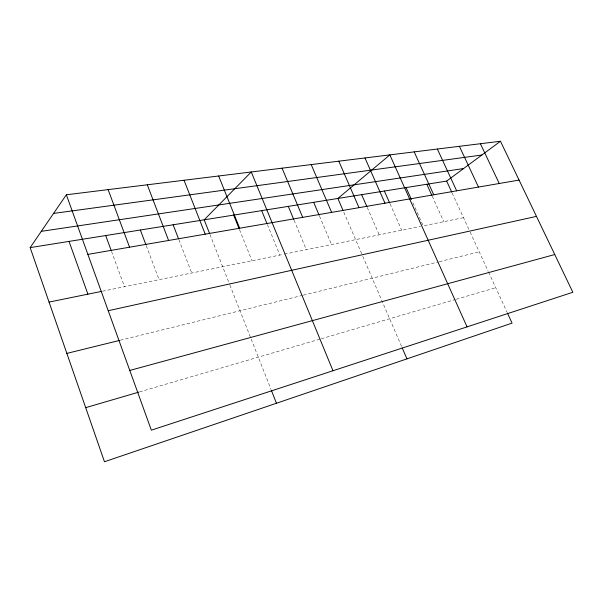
<?xml version="1.0" encoding="UTF-8"?>
<svg xmlns="http://www.w3.org/2000/svg" width="603" height="603" viewBox="0 0 603 603"><rect width="100%" height="100%" fill="white"/><g stroke="black" fill="none" stroke-linecap="round" stroke-linejoin="round"><path stroke-width="0.45" stroke-dasharray="3.02 2.26" d="M139.527 391.912L320.314 339.022M321.218 338.758L455.348 299.518M456.23 299.261L495.749 287.699M120.268 340.243L302.382 295.402M303.286 295.176L438.456 261.898M439.346 261.679L479.242 251.85M102.54 291.189L283.516 254.33M284.428 254.142L420.57 226.419M463.496 217.675L423.253 225.869L412.166 201.191M452.137 192.998L469.767 231.288M470.159 232.14L488.211 271.335M488.588 272.149L506.987 312.105M432.208 196.171L443.823 221.685M390.028 203.829L401.741 230.248M367.265 207.485L379.219 234.838M343.785 212.196L362.426 255.499M362.787 256.335L401.869 347.109M319.515 216.115L331.567 244.547M294.076 220.238L306.354 249.68M267.37 224.58L279.86 255.077M239.542 229.751L252.001 260.752M210.002 234.582L229.57 284.239M229.916 285.113L271.049 389.515M178.88 239.693L191.731 273.023M146.258 245.7L159.064 279.679M111.54 251.428L124.504 286.719"/><path stroke-width="0.9" d="M507.379 312.957L512.06 323.118L104.462 461.747L30.15 247.614L66.353 194.769L500.46 141.253L572.85 292.267L151.345 430.158L66.353 194.769M30.15 247.614L446.65 181.088L500.46 141.253M85.694 407.666L138.637 392.176M129.788 370.446L554.76 254.534M66.858 353.396L119.356 340.469M108.216 310.711L536.482 216.394M49.054 302.08L101.628 291.377M87.88 254.383L519.07 180.078M41.29 231.348L463.594 168.546M53.577 213.424L481.872 155.016M480.403 143.725L499.246 183.493M459.396 146.318L478.473 187.073M437.348 149.039L456.659 190.834M446.65 181.088L451.745 192.153M414.193 151.888L433.738 194.784M426.796 184.262L431.823 195.319M406.053 187.578L411.404 199.487M467.054 326.879L389.847 154.888L337.876 198.462L343.047 210.477M384.36 191.038L389.651 202.97M364.981 157.956L384.978 203.188M361.657 194.663L366.888 206.633M338.803 161.182L359.011 207.658M402.231 347.946L406.935 358.875M311.201 164.589L331.627 212.377M313.673 202.329L319.153 215.256M282.068 168.177L302.698 217.366M288.302 206.384L293.714 219.371M332.969 370.739L251.263 171.976L204.183 219.816L209.663 233.715M261.657 210.635L267.016 223.705M218.648 175.993L239.655 228.228M233.655 215.113L239.195 228.891M271.388 390.375L276.46 403.249M184.043 180.259L205.216 234.16M173.129 224.776L178.541 238.811M147.275 184.797L168.591 240.476M140.348 230.014L145.934 244.826M108.125 189.621L129.562 247.2M105.706 235.547L111.216 250.546M69.036 241.404L87.902 294.174"/></g></svg>
